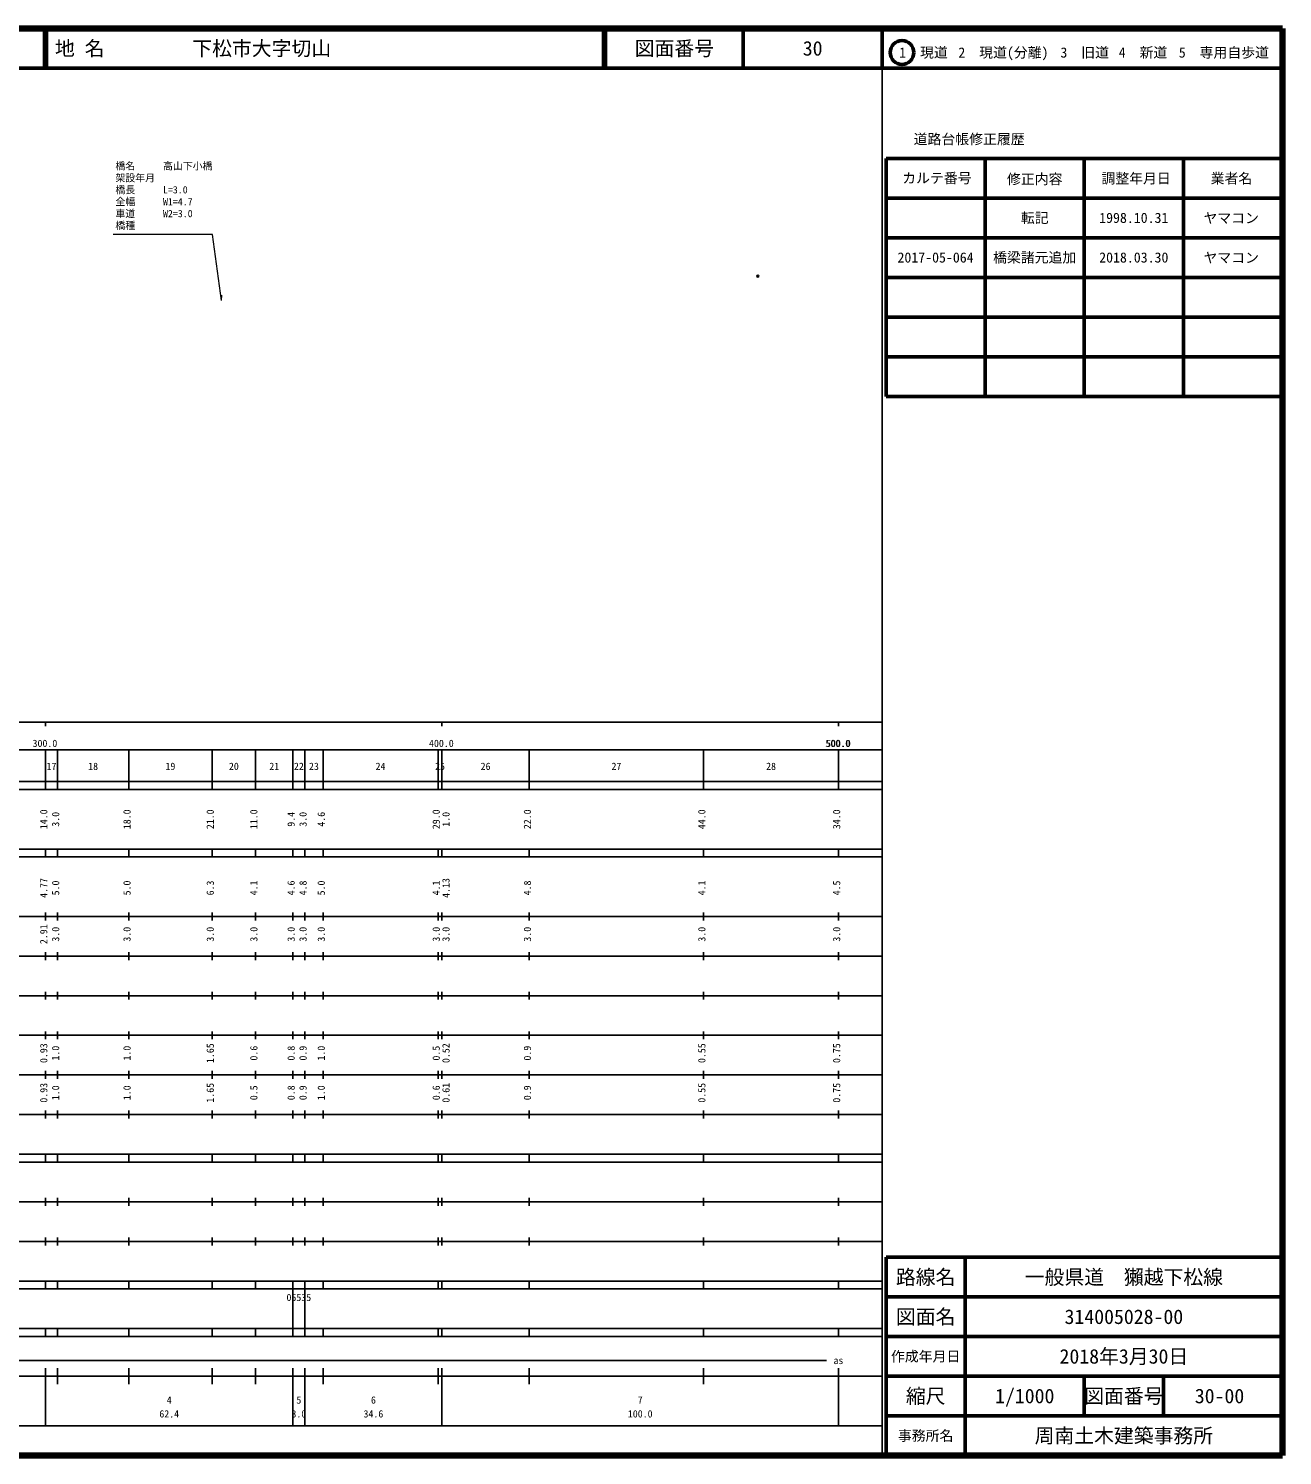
# Model space of a CAD drawing. Units: millimetres on the paper, with parts at other scales. Extents: x 40 to 680, y 20 to 380.
# Drawn here: x 363.7 to 680, y 20 to 380 of the extents above; entities that cross this region are included whole.
import ezdxf
from ezdxf.enums import TextEntityAlignment as Align

# ---------------------------------------------------------------- set-up
doc = ezdxf.new("R2010")
doc.units = ezdxf.units.MM
doc.header["$PDMODE"] = 32
doc.header["$PDSIZE"] = 0.5
for name, color, linetype in [('M-BMK-HTXT', 7, 'Continuous'), ('M-OTRS', 6, 'Continuous'), ('M-TTL-TXT', 7, 'Continuous')]:
    doc.layers.add(name, color=color, linetype=linetype)
for name, color, linetype, lineweight in [('M-STR-HTXT', 7, 'Continuous', 13), ('M-TTL', 2, 'Continuous', 140), ('M-TTL-BAND', 7, 'Continuous', 25), ('M-TTL-FRAM', 2, 'Continuous', 50), ('M-TTL-LINE', 7, 'Continuous', 50)]:
    doc.layers.add(name, color=color, linetype=linetype, lineweight=lineweight)
doc.styles.add('ＭＳ ゴシック', font='')
doc.styles.get('ＭＳ ゴシック').set_extended_font_data('MS Gothic')

msp = doc.modelspace()

# ---------------------------------------------------------------- linework, layer by layer
at = {"layer": 'M-OTRS'}
msp.add_point((547.652, 317.518), dxfattribs=at)
at = {"layer": 'M-STR-HTXT'}
for p, q in [((410.107, 328.061), (385.027, 328.061)), ((412.387, 311.411), (410.107, 328.061)), ((412.387, 311.411), (412.457, 312.759))]:
    msp.add_line(p, q, dxfattribs=at)
at = {"layer": 'M-TTL'}
for p, q in [((680, 380), (40, 380)), ((680, 20), (680, 380)), ((40, 20), (680, 20))]:
    msp.add_line(p, q, dxfattribs=at)
at = {"layer": 'M-TTL-BAND'}
for p, q in [((579, 20), (579, 370)), ((40, 205), (579, 205)), ((368, 205), (368, 204)), ((468, 205), (468, 204)), ((568, 205), (568, 204)), ((68, 198), (579, 198)), ((368, 188), (368, 198)), ((371, 188), (371, 198)), ((389, 188), (389, 198)), ((410, 188), (410, 198)), ((421, 188), (421, 198)), ((430.4, 188), (430.4, 198)), ((433.4, 188), (433.4, 198)), ((438, 188), (438, 198)), ((467, 188), (467, 198)), ((468, 188), (468, 198)), ((490, 188), (490, 198)), ((534, 188), (534, 198)), ((568, 188), (568, 198)), ((40, 190), (579, 190)), ((40, 188), (579, 188)), ((40, 173), (579, 173)), ((368, 171), (368, 173)), ((371, 171), (371, 173)), ((389, 171), (389, 173)), ((410, 171), (410, 173)), ((421, 171), (421, 173)), ((430.4, 171), (430.4, 173)), ((433.4, 171), (433.4, 173)), ((438, 171), (438, 173)), ((467, 171), (467, 173)), ((468, 171), (468, 173)), ((490, 171), (490, 173)), ((534, 171), (534, 173)), ((568, 171), (568, 173)), ((40, 171), (579, 171)), ((40, 156), (579, 156)), ((368, 155), (368, 157)), ((371, 155), (371, 157)), ((389, 155), (389, 157)), ((410, 155), (410, 157)), ((421, 155), (421, 157)), ((430.4, 155), (430.4, 157)), ((433.4, 155), (433.4, 157)), ((438, 155), (438, 157)), ((467, 155), (467, 157)), ((468, 155), (468, 157)), ((490, 155), (490, 157)), ((534, 155), (534, 157)), ((568, 155), (568, 157)), ((46, 146), (579, 146)), ((368, 145), (368, 147)), ((371, 145), (371, 147)), ((389, 145), (389, 147)), ((410, 145), (410, 147)), ((421, 145), (421, 147)), ((430.4, 145), (430.4, 147)), ((433.4, 145), (433.4, 147)), ((438, 145), (438, 147)), ((467, 145), (467, 147)), ((468, 145), (468, 147)), ((490, 145), (490, 147)), ((534, 145), (534, 147)), ((568, 145), (568, 147)), ((368, 135), (368, 137)), ((371, 135), (371, 137)), ((389, 135), (389, 137)), ((410, 135), (410, 137)), ((421, 135), (421, 137)), ((430.4, 135), (430.4, 137)), ((433.4, 135), (433.4, 137)), ((438, 135), (438, 137)), ((467, 135), (467, 137)), ((468, 135), (468, 137)), ((490, 135), (490, 137)), ((534, 135), (534, 137)), ((568, 135), (568, 137)), ((52, 136), (579, 136)), ((46, 126), (579, 126)), ((368, 125), (368, 127)), ((371, 125), (371, 127)), ((389, 125), (389, 127)), ((410, 125), (410, 127)), ((421, 125), (421, 127)), ((430.4, 125), (430.4, 127)), ((433.4, 125), (433.4, 127)), ((438, 125), (438, 127)), ((467, 125), (467, 127)), ((468, 125), (468, 127)), ((490, 125), (490, 127)), ((534, 125), (534, 127)), ((568, 125), (568, 127)), ((52, 116), (579, 116)), ((368, 115), (368, 117)), ((371, 115), (371, 117)), ((389, 115), (389, 117)), ((410, 115), (410, 117)), ((421, 115), (421, 117)), ((430.4, 115), (430.4, 117)), ((433.4, 115), (433.4, 117)), ((438, 115), (438, 117)), ((467, 115), (467, 117)), ((468, 115), (468, 117)), ((490, 115), (490, 117)), ((534, 115), (534, 117)), ((568, 115), (568, 117)), ((46, 106), (579, 106)), ((368, 105), (368, 107)), ((371, 105), (371, 107)), ((389, 105), (389, 107)), ((410, 105), (410, 107)), ((421, 105), (421, 107)), ((430.4, 105), (430.4, 107)), ((433.4, 105), (433.4, 107)), ((438, 105), (438, 107)), ((467, 105), (467, 107)), ((468, 105), (468, 107)), ((490, 105), (490, 107)), ((534, 105), (534, 107)), ((568, 105), (568, 107)), ((40, 96), (579, 96)), ((40, 94), (579, 94)), ((368, 94), (368, 96)), ((371, 94), (371, 96)), ((389, 94), (389, 96)), ((410, 94), (410, 96)), ((421, 94), (421, 96)), ((430.4, 94), (430.4, 96)), ((433.4, 94), (433.4, 96)), ((438, 94), (438, 96)), ((467, 94), (467, 96)), ((468, 94), (468, 96)), ((490, 94), (490, 96)), ((534, 94), (534, 96)), ((568, 94), (568, 96)), ((49, 84), (579, 84)), ((368, 83), (368, 85)), ((371, 83), (371, 85)), ((389, 83), (389, 85)), ((410, 83), (410, 85)), ((421, 83), (421, 85)), ((430.4, 83), (430.4, 85)), ((433.4, 83), (433.4, 85)), ((438, 83), (438, 85)), ((467, 83), (467, 85)), ((468, 83), (468, 85)), ((490, 83), (490, 85)), ((534, 83), (534, 85)), ((568, 83), (568, 85)), ((40, 74), (579, 74)), ((368, 73), (368, 75)), ((371, 73), (371, 75)), ((389, 73), (389, 75)), ((410, 73), (410, 75)), ((421, 73), (421, 75)), ((430.4, 73), (430.4, 75)), ((433.4, 73), (433.4, 75)), ((438, 73), (438, 75)), ((467, 73), (467, 75)), ((468, 73), (468, 75)), ((490, 73), (490, 75)), ((534, 73), (534, 75)), ((568, 73), (568, 75)), ((40, 64), (579, 64)), ((40, 62), (579, 62)), ((368, 62), (368, 64)), ((371, 62), (371, 64)), ((389, 62), (389, 64)), ((410, 62), (410, 64)), ((421, 62), (421, 64)), ((430.4, 62), (430.4, 64)), ((430.4, 52), (430.4, 62)), ((433.4, 62), (433.4, 64)), ((433.4, 52), (433.4, 62)), ((438, 62), (438, 64)), ((467, 62), (467, 64)), ((468, 62), (468, 64)), ((490, 62), (490, 64)), ((534, 62), (534, 64)), ((568, 62), (568, 64)), ((40, 52), (579, 52)), ((368, 50), (368, 52)), ((371, 50), (371, 52)), ((389, 50), (389, 52)), ((410, 50), (410, 52)), ((421, 50), (421, 52)), ((430.4, 50), (430.4, 52)), ((433.4, 50), (433.4, 52)), ((438, 50), (438, 52)), ((467, 50), (467, 52)), ((468, 50), (468, 52)), ((490, 50), (490, 52)), ((534, 50), (534, 52)), ((568, 50), (568, 52)), ((40, 50), (579, 50)), ((71, 44), (565, 44)), ((40, 40), (579, 40)), ((368, 27.5), (368, 42)), ((371, 38), (371, 42)), ((389, 38), (389, 42)), ((410, 38), (410, 42)), ((421, 38), (421, 42)), ((430.4, 27.5), (430.4, 42)), ((433.4, 27.5), (433.4, 42)), ((438, 38), (438, 42)), ((467, 38), (467, 42)), ((468, 27.5), (468, 42)), ((490, 38), (490, 42)), ((534, 38), (534, 42)), ((568, 27.5), (568, 42)), ((68, 27.5), (579, 27.5))]:
    msp.add_line(p, q, dxfattribs=at)
at = {"layer": 'M-TTL-FRAM'}
for p, q in [((580, 347.197), (580, 287.197)), ((580, 347.197), (680, 347.197)), ((580, 287.197), (680, 287.197)), ((680, 70), (580, 70)), ((580, 70), (580, 20))]:
    msp.add_line(p, q, dxfattribs=at)
at = {"layer": 'M-TTL-LINE'}
for p, q in [((367.75, 380), (367.75, 370)), ((368.25, 380), (368.25, 370)), ((508.747, 380), (508.747, 370)), ((509.247, 380), (509.247, 370)), ((543.997, 380), (543.997, 370)), ((579, 380), (579, 370)), ((40, 370), (680, 370)), ((605, 347.197), (605, 287.197)), ((630, 347.197), (630, 287.197)), ((655, 347.197), (655, 287.197)), ((580, 337.197), (680, 337.197)), ((580, 327.197), (680, 327.197)), ((580, 317.197), (680, 317.197)), ((580, 307.197), (680, 307.197)), ((580, 297.197), (680, 297.197)), ((600, 70), (600, 20)), ((680, 60), (580, 60)), ((680, 50), (580, 50)), ((680, 40), (580, 40)), ((630, 40), (630, 30)), ((650, 40), (650, 30)), ((680, 30), (580, 30))]:
    msp.add_line(p, q, dxfattribs=at)
msp.add_circle((584.031, 373.958), 3, dxfattribs=at)

# ---------------------------------------------------------------- texts
at = {"layer": 'M-BMK-HTXT', "style": 'ＭＳ ゴシック'}
for s, p in [('橋名', (385.621, 343.853)), ('高山下小橋', (397.621, 343.853)), ('架設年月', (385.621, 340.853)), ('橋長', (385.621, 337.853)), ('L=3.0', (397.621, 337.853)), ('全幅', (385.621, 334.853)), ('W1=4.7', (397.621, 334.853)), ('橋種', (385.621, 328.853)), ('車道', (385.621, 331.853)), ('W2=3.0', (397.621, 331.853))]:
    msp.add_text(s, height=1.833, dxfattribs=at).set_placement(p, align=Align.BOTTOM_LEFT)
at = {"layer": 'M-TTL-BAND', "style": 'ＭＳ ゴシック'}
for s, p in [('300.0', (367.844, 198.195)), ('400.0', (467.844, 198.195)), ('500.0', (567.844, 198.195)), ('500.0', (568, 198.195)), ('17', (369.5, 192.405)), ('18', (380, 192.405)), ('19', (399.5, 192.405)), ('20', (415.5, 192.405)), ('21', (425.7, 192.405)), ('22', (431.9, 192.405)), ('23', (435.7, 192.405)), ('24', (452.5, 192.405)), ('25', (467.5, 192.405)), ('26', (479, 192.405)), ('27', (512, 192.405)), ('28', (551, 192.405)), ('as', (568, 42.5)), ('4', (399.2, 32.523)), ('5', (431.9, 32.523)), ('6', (450.7, 32.523)), ('7', (518, 32.523)), ('62.4', (399.2, 29.033)), ('3.0', (431.9, 29.033)), ('34.6', (450.7, 29.033)), ('100.0', (518, 29.033))]:
    msp.add_text(s, height=1.833, dxfattribs=at).set_placement(p, align=Align.BOTTOM_CENTER)
for s, p in [('14.0', (369, 180.5)), ('3.0', (372, 180.5)), ('18.0', (390, 180.5)), ('21.0', (411, 180.5)), ('11.0', (422, 180.5)), ('9.4', (431.4, 180.5)), ('3.0', (434.4, 180.5)), ('4.6', (439, 180.5)), ('29.0', (468, 180.5)), ('1.0', (470.459, 180.5)), ('22.0', (491, 180.5)), ('44.0', (535, 180.5)), ('34.0', (569, 180.5)), ('4.77', (369, 163.174)), ('5.0', (372, 163.174)), ('5.0', (390, 163.174)), ('6.3', (411, 163.174)), ('4.1', (422, 163.174)), ('4.6', (431.4, 163.174)), ('4.8', (434.4, 163.174)), ('5.0', (439, 163.174)), ('4.1', (468, 163.174)), ('4.13', (470.459, 163.174)), ('4.8', (491, 163.174)), ('4.1', (535, 163.174)), ('4.5', (569, 163.174)), ('2.91', (369, 151.5)), ('3.0', (372, 151.5)), ('3.0', (390, 151.5)), ('3.0', (411, 151.5)), ('3.0', (422, 151.5)), ('3.0', (431.4, 151.5)), ('3.0', (434.4, 151.5)), ('3.0', (439, 151.5)), ('3.0', (468, 151.5)), ('3.0', (470.459, 151.5)), ('3.0', (491, 151.5)), ('3.0', (535, 151.5)), ('3.0', (569, 151.5)), ('0.93', (369, 121.5)), ('1.0', (372, 121.5)), ('1.0', (390, 121.5)), ('1.65', (411, 121.5)), ('0.6', (422, 121.5)), ('0.8', (431.4, 121.5)), ('0.9', (434.4, 121.5)), ('1.0', (439, 121.5)), ('0.5', (468, 121.5)), ('0.52', (470.459, 121.5)), ('0.9', (491, 121.5)), ('0.55', (535, 121.5)), ('0.75', (569, 121.5)), ('0.93', (369, 111.5)), ('1.0', (372, 111.5)), ('1.0', (390, 111.5)), ('1.65', (411, 111.5)), ('0.5', (422, 111.5)), ('0.8', (431.4, 111.5)), ('0.9', (434.4, 111.5)), ('1.0', (439, 111.5)), ('0.6', (468, 111.5)), ('0.61', (470.459, 111.5)), ('0.9', (491, 111.5)), ('0.55', (535, 111.5)), ('0.75', (569, 111.5))]:
    msp.add_text(s, height=1.833, rotation=90, dxfattribs=at).set_placement(p, align=Align.BOTTOM_CENTER)
msp.add_text('05535', height=1.833, dxfattribs=at).set_placement((428.775, 58.405), align=Align.BOTTOM_LEFT)
at = {"layer": 'M-TTL-TXT', "style": 'ＭＳ ゴシック'}
for s, p in [('地 名', (370.38, 375)), ('下松市大字切山', (405.024, 375))]:
    msp.add_text(s, height=3.666, dxfattribs=at).set_placement(p, align=Align.MIDDLE_LEFT)
for s, height, p in [('図面番号', 3.666, (526.622, 375)), ('30', 3.666, (561.497, 375)), ('1\u3000現道', 2.566, (589.448, 373.958)), ('2\u3000現道(分離)', 2.566, (609.619, 373.958)), ('3\u3000旧道', 2.566, (630.121, 373.958)), ('4\u3000新道', 2.566, (644.824, 373.958)), ('5\u3000専用自歩道', 2.566, (665.228, 373.958)), ('道路台帳修正履歴', 2.566, (600.968, 352.113)), ('カルテ番号', 2.566, (592.839, 342.277)), ('修正内容', 2.566, (617.509, 342.023)), ('調整年月日', 2.566, (643.089, 342.197)), ('業者名', 2.566, (667.134, 342.197)), ('転記', 2.566, (617.5, 332.245)), ('1998.10.31', 2.566, (642.5, 332.245)), ('ヤマコン', 2.566, (667.077, 332.189)), ('2017-05-064', 2.566, (592.5, 322.245)), ('橋梁諸元追加', 2.566, (617.5, 322.245)), ('2018.03.30', 2.566, (642.5, 322.245)), ('ヤマコン', 2.566, (667.077, 322.189)), ('路線名', 3.666, (590, 65)), ('路線名', 3.666, (590, 65)), ('一般県道\u3000獺越下松線', 3.666, (640, 65)), ('図面名', 3.666, (590, 55)), ('図面名', 3.666, (590, 55)), ('314005028-00', 3.666, (640, 55)), ('2018年3月30日', 3.666, (640, 45)), ('作成年月日', 2.566, (590, 45)), ('作成年月日', 2.566, (590, 45)), ('縮尺', 3.666, (590, 35)), ('縮尺', 3.666, (590, 35)), ('1/1000', 3.666, (615, 35)), ('図面番号', 3.666, (640, 35)), ('図面番号', 3.666, (640, 35)), ('30-00', 3.666, (664.125, 35)), ('事務所名', 2.566, (590, 25)), ('事務所名', 2.566, (590, 25)), ('周南土木建築事務所', 3.666, (640, 25))]:
    msp.add_text(s, height=height, dxfattribs=at).set_placement(p, align=Align.MIDDLE_CENTER)

doc.saveas('drawing.dxf')
